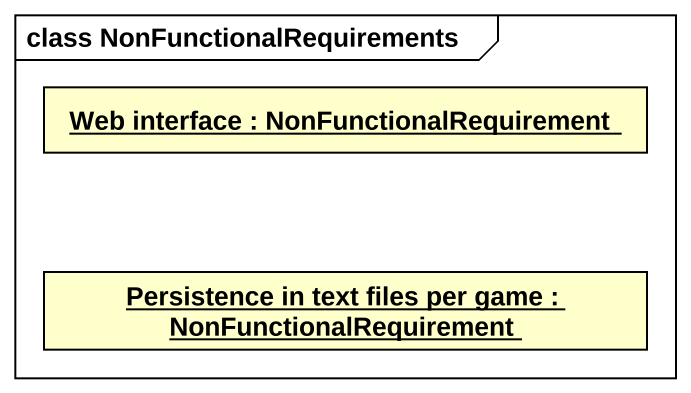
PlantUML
@startuml
mainframe class NonFunctionalRequirements
hide circle
hide empty members
object "Web interface : NonFunctionalRequirement" as Web_interface
object "Persistence in text files per game : NonFunctionalRequirement" as Persistence_in_text_files
@enduml
